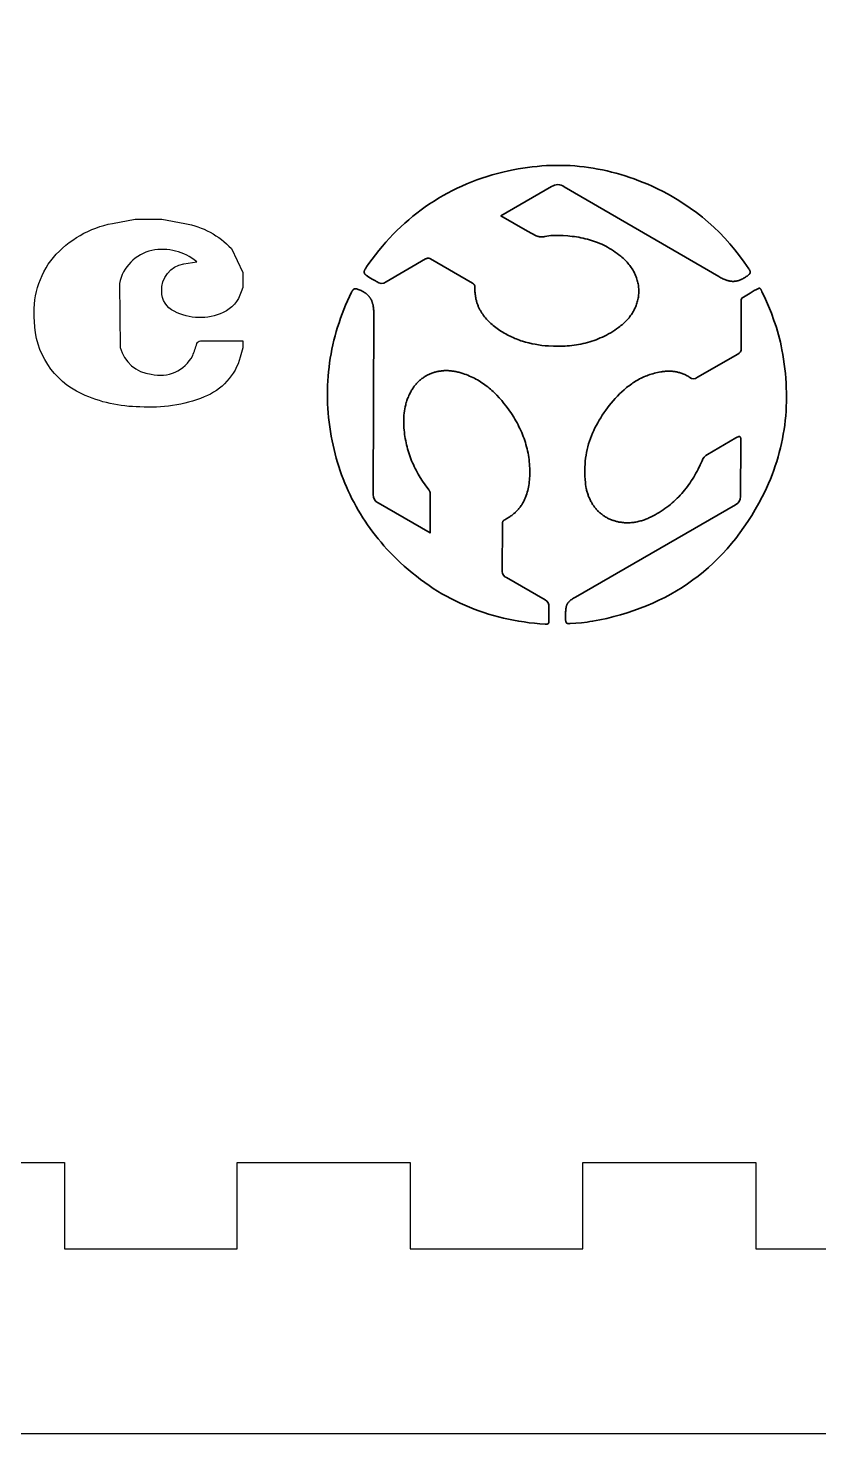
# Model space of a CAD drawing. Header units: millimetres. Extents: x 60913 to 63353, y 9976 to 12528.
# Drawn here: x 61451.4 to 61542.9, y 9976.5 to 10139.1 of the extents above; entities that cross this region are included whole.
import ezdxf

# ---------------------------------------------------------------- set-up
doc = ezdxf.new("R2010")
doc.units = ezdxf.units.MM
doc.header["$MEASUREMENT"] = 0
for name, color, linetype, true_color in [('CUT', 5, 'Continuous', 0x0000ff), ('Default', 178, 'Continuous', 0x000000), ('ENGRAVE', 1, 'Continuous', 0xff0000)]:
    doc.layers.add(name, color=color, linetype=linetype, true_color=true_color)

msp = doc.modelspace()

# ---------------------------------------------------------------- linework, layer by layer
at = {"layer": 'CUT'}
msp.add_lwpolyline([(61315.58, 10007.88), (61335.58, 10007.88), (61335.58, 9997.88), (61355.58, 9997.88), (61355.58, 10007.88), (61375.58, 10007.88), (61375.58, 9997.88), (61395.58, 9997.88), (61395.58, 10007.88), (61415.58, 10007.88), (61415.58, 9997.88), (61435.58, 9997.88), (61435.58, 10007.88), (61455.58, 10007.88), (61455.58, 9997.88), (61475.58, 9997.88), (61475.58, 10007.88), (61495.58, 10007.88), (61495.58, 9997.88), (61515.58, 9997.88), (61515.58, 10007.88), (61535.58, 10007.88), (61535.58, 9997.88), (61555.58, 9997.88)], dxfattribs=at)
at = {"layer": 'Default'}
msp.add_lwpolyline([(63352.58, 11196.47), (63352.58, 9976.47), (60912.58, 9976.47), (60912.58, 11196.47)], close=True, dxfattribs=at)
at = {"layer": 'ENGRAVE', "lineweight": 35}
for points in [[(61503.09, 10109.1), (61503.09, 10108.89), (61503.09, 10108.8), (61503.09, 10108.7), (61503.09, 10108.6), (61503.1, 10108.5), (61503.11, 10108.41), (61503.12, 10108.31), (61503.13, 10108.22), (61503.14, 10108.13), (61503.15, 10108.04), (61503.17, 10107.95), (61503.19, 10107.86), (61503.2, 10107.77), (61503.22, 10107.68), (61503.25, 10107.59), (61503.27, 10107.51), (61503.29, 10107.42), (61503.32, 10107.33), (61503.35, 10107.25), (61503.38, 10107.17), (61503.41, 10107.09), (61503.44, 10107), (61503.47, 10106.92), (61503.51, 10106.84), (61503.55, 10106.76), (61503.58, 10106.69), (61503.62, 10106.61), (61503.66, 10106.53), (61503.71, 10106.45), (61503.79, 10106.3), (61503.89, 10106.16), (61503.98, 10106.01), (61504.09, 10105.87), (61504.19, 10105.73), (61504.31, 10105.6), (61504.42, 10105.46), (61504.54, 10105.33), (61504.67, 10105.2), (61504.8, 10105.08), (61504.93, 10104.96), (61505.07, 10104.83), (61505.21, 10104.72), (61505.36, 10104.6), (61505.5, 10104.48), (61505.66, 10104.37), (61505.81, 10104.26), (61505.97, 10104.15), (61506.14, 10104.04), (61506.31, 10103.94), (61506.47, 10103.84), (61506.64, 10103.74), (61506.81, 10103.65), (61506.98, 10103.56), (61507.16, 10103.47), (61507.33, 10103.39), (61507.5, 10103.31), (61507.68, 10103.23), (61507.86, 10103.16), (61508.04, 10103.09), (61508.22, 10103.03), (61508.4, 10102.96), (61508.58, 10102.9), (61508.95, 10102.79), (61509.32, 10102.7), (61509.69, 10102.61), (61510.07, 10102.54), (61510.45, 10102.48), (61510.83, 10102.42), (61511.22, 10102.38), (61511.61, 10102.35), (61512.16, 10102.33), (61512.7, 10102.32), (61512.97, 10102.32), (61513.24, 10102.33), (61513.51, 10102.34), (61513.77, 10102.36), (61514.04, 10102.38), (61514.3, 10102.41), (61514.56, 10102.44), (61514.82, 10102.48), (61515.08, 10102.52), (61515.34, 10102.57), (61515.6, 10102.62), (61515.85, 10102.68), (61516.11, 10102.75), (61516.36, 10102.82), (61516.61, 10102.9), (61516.86, 10102.98), (61517.1, 10103.07), (61517.35, 10103.17), (61517.59, 10103.27), (61517.84, 10103.38), (61518.08, 10103.49), (61518.32, 10103.61), (61518.55, 10103.74), (61518.79, 10103.88), (61519.02, 10104.02), (61519.25, 10104.17), (61519.48, 10104.32), (61519.71, 10104.49), (61519.85, 10104.59), (61519.98, 10104.7), (61520.11, 10104.81), (61520.24, 10104.92), (61520.36, 10105.03), (61520.48, 10105.15), (61520.59, 10105.26), (61520.7, 10105.38), (61520.81, 10105.5), (61520.91, 10105.62), (61521, 10105.74), (61521.09, 10105.87), (61521.18, 10105.99), (61521.27, 10106.12), (61521.34, 10106.25), (61521.42, 10106.38), (61521.49, 10106.51), (61521.56, 10106.64), (61521.62, 10106.77), (61521.68, 10106.9), (61521.73, 10107.04), (61521.78, 10107.17), (61521.82, 10107.31), (61521.87, 10107.45), (61521.9, 10107.58), (61521.93, 10107.72), (61521.96, 10107.86), (61521.99, 10108), (61522.01, 10108.14), (61522.02, 10108.27), (61522.03, 10108.41), (61522.04, 10108.55), (61522.04, 10108.69), (61522.04, 10108.83), (61522.03, 10108.97), (61522.02, 10109.11), (61522, 10109.25), (61521.99, 10109.39), (61521.96, 10109.53), (61521.93, 10109.67), (61521.9, 10109.81), (61521.86, 10109.94), (61521.82, 10110.08), (61521.78, 10110.22), (61521.73, 10110.35), (61521.67, 10110.49), (61521.62, 10110.62), (61521.55, 10110.76), (61521.49, 10110.89), (61521.41, 10111.02), (61521.34, 10111.15), (61521.26, 10111.28), (61521.17, 10111.41), (61521.08, 10111.54), (61520.99, 10111.66), (61520.89, 10111.79), (61520.79, 10111.91), (61520.69, 10112.03), (61520.58, 10112.15), (61520.46, 10112.27), (61520.34, 10112.39), (61520.22, 10112.5), (61520.09, 10112.62), (61519.96, 10112.73), (61519.75, 10112.9), (61519.53, 10113.06), (61519.32, 10113.21), (61519.1, 10113.36), (61518.88, 10113.5), (61518.66, 10113.63), (61518.43, 10113.76), (61518.21, 10113.88), (61517.98, 10114), (61517.75, 10114.11), (61517.52, 10114.21), (61517.28, 10114.3), (61517.05, 10114.39), (61516.81, 10114.48), (61516.57, 10114.56), (61516.33, 10114.63), (61516.09, 10114.7), (61515.84, 10114.76), (61515.6, 10114.82), (61515.35, 10114.87), (61515.1, 10114.92), (61514.85, 10114.96), (61514.59, 10115), (61514.34, 10115.03), (61514.08, 10115.06), (61513.83, 10115.08), (61513.31, 10115.12), (61512.79, 10115.14), (61512.26, 10115.14), (61512.19, 10115.14), (61512.13, 10115.13), (61512.06, 10115.13), (61511.99, 10115.12), (61511.86, 10115.11), (61511.18, 10115.01), (61511.05, 10114.99), (61510.98, 10114.99), (61510.91, 10114.98), (61510.85, 10114.98), (61510.78, 10114.98), (61510.72, 10114.98), (61510.65, 10114.98), (61510.62, 10114.98), (61510.59, 10114.99), (61510.56, 10114.99), (61510.53, 10114.99), (61510.5, 10115), (61510.47, 10115), (61510.44, 10115.01), (61510.41, 10115.02), (61510.38, 10115.02), (61510.35, 10115.03), (61510.32, 10115.04), (61510.29, 10115.05), (61510.26, 10115.06), (61510.23, 10115.07), (61510.2, 10115.08), (61510.17, 10115.1), (61509.66, 10115.35), (61509.15, 10115.62), (61506.09, 10117.39), (61511.95, 10120.78, -0.324022), (61513.42, 10120.77), (61531.31, 10110.38), (61531.43, 10110.31), (61531.54, 10110.24), (61531.66, 10110.18), (61531.77, 10110.13), (61531.88, 10110.08), (61531.99, 10110.03), (61532.09, 10109.99), (61532.2, 10109.95), (61532.25, 10109.94), (61532.3, 10109.92), (61532.36, 10109.91), (61532.41, 10109.89), (61532.46, 10109.88), (61532.51, 10109.87), (61532.56, 10109.86), (61532.61, 10109.85), (61532.66, 10109.84), (61532.71, 10109.84), (61532.76, 10109.83), (61532.81, 10109.83), (61532.86, 10109.82), (61532.91, 10109.82), (61532.96, 10109.82), (61533, 10109.82), (61533.05, 10109.82), (61533.1, 10109.83), (61533.15, 10109.83), (61533.2, 10109.83), (61533.25, 10109.84), (61533.29, 10109.85), (61533.34, 10109.86), (61533.39, 10109.87), (61533.44, 10109.88), (61533.49, 10109.89), (61533.54, 10109.9), (61533.58, 10109.92), (61533.63, 10109.93), (61533.68, 10109.95), (61533.73, 10109.97), (61533.78, 10109.98), (61533.82, 10110), (61533.87, 10110.03), (61533.92, 10110.05), (61533.97, 10110.07), (61534.07, 10110.12), (61534.17, 10110.18), (61534.27, 10110.24), (61534.37, 10110.3), (61534.47, 10110.37), (61534.57, 10110.44), (61534.64, 10110.49), (61534.7, 10110.54), (61534.73, 10110.57), (61534.76, 10110.59), (61534.78, 10110.61), (61534.79, 10110.63), (61534.8, 10110.64), (61534.82, 10110.65), (61534.83, 10110.66), (61534.84, 10110.67), (61534.84, 10110.68), (61534.85, 10110.69), (61534.86, 10110.7), (61534.87, 10110.71), (61534.88, 10110.73), (61534.88, 10110.74), (61534.89, 10110.75), (61534.89, 10110.75), (61534.9, 10110.76), (61534.9, 10110.76), (61534.9, 10110.77), (61534.9, 10110.78), (61534.91, 10110.78), (61534.91, 10110.79), (61534.91, 10110.79), (61534.91, 10110.8), (61534.92, 10110.8), (61534.92, 10110.81), (61534.92, 10110.82), (61534.92, 10110.82), (61534.92, 10110.83), (61534.92, 10110.83), (61534.92, 10110.84), (61534.93, 10110.84), (61534.93, 10110.85), (61534.93, 10110.86), (61534.93, 10110.86), (61534.93, 10110.87), (61534.93, 10110.87), (61534.93, 10110.88), (61534.93, 10110.89), (61534.93, 10110.89), (61534.93, 10110.9), (61534.93, 10110.91), (61534.93, 10110.91), (61534.93, 10110.92), (61534.93, 10110.93), (61534.93, 10110.93), (61534.93, 10110.94), (61534.93, 10110.94), (61534.93, 10110.95), (61534.92, 10110.96), (61534.92, 10110.98), (61534.92, 10110.99), (61534.91, 10111.01), (61534.91, 10111.02), (61534.9, 10111.03), (61534.9, 10111.05), (61534.89, 10111.06), (61534.89, 10111.08), (61534.88, 10111.1), (61534.87, 10111.11), (61534.86, 10111.13), (61534.85, 10111.14), (61534.84, 10111.18), (61534.81, 10111.21), (61534.79, 10111.25), (61534.77, 10111.29), (61534.25, 10112.04), (61533.71, 10112.77), (61533.15, 10113.48), (61532.58, 10114.16), (61531.98, 10114.82), (61531.37, 10115.46), (61530.73, 10116.08), (61530.07, 10116.67), (61529.4, 10117.24), (61528.7, 10117.79), (61527.99, 10118.31), (61527.25, 10118.81), (61526.49, 10119.29), (61525.72, 10119.74), (61524.92, 10120.17), (61524.11, 10120.58), (61523.59, 10120.82), (61523.08, 10121.05), (61522.56, 10121.27), (61522.04, 10121.47), (61521.52, 10121.67), (61521, 10121.85), (61520.48, 10122.03), (61519.95, 10122.19), (61519.43, 10122.34), (61518.9, 10122.47), (61518.37, 10122.6), (61517.84, 10122.72), (61517.31, 10122.82), (61516.78, 10122.91), (61516.24, 10123), (61515.71, 10123.07), (61515.17, 10123.12), (61514.63, 10123.17), (61514.09, 10123.21), (61513.55, 10123.23), (61513.01, 10123.24), (61512.46, 10123.24), (61511.92, 10123.23), (61511.37, 10123.21), (61510.82, 10123.18), (61510.27, 10123.13), (61509.72, 10123.07), (61509.17, 10123), (61508.62, 10122.92), (61508.07, 10122.83), (61507.51, 10122.72), (61506.95, 10122.61), (61506.32, 10122.46), (61505.7, 10122.3), (61505.09, 10122.13), (61504.48, 10121.95), (61503.88, 10121.76), (61503.29, 10121.55), (61502.71, 10121.33), (61502.14, 10121.09), (61501.57, 10120.85), (61501.01, 10120.59), (61500.47, 10120.32), (61499.92, 10120.04), (61499.39, 10119.75), (61498.87, 10119.44), (61498.35, 10119.12), (61497.84, 10118.79), (61497.34, 10118.45), (61496.85, 10118.1), (61496.36, 10117.73), (61495.89, 10117.35), (61495.42, 10116.96), (61494.96, 10116.56), (61494.51, 10116.14), (61494.06, 10115.71), (61493.63, 10115.28), (61493.2, 10114.82), (61492.78, 10114.36), (61492.37, 10113.89), (61491.96, 10113.4), (61491.57, 10112.9), (61491.18, 10112.39), (61490.8, 10111.87), (61490.54, 10111.51), (61490.49, 10111.43), (61490.45, 10111.36), (61490.41, 10111.29), (61490.39, 10111.26), (61490.37, 10111.23), (61490.36, 10111.2), (61490.34, 10111.17), (61490.33, 10111.14), (61490.32, 10111.11), (61490.3, 10111.09), (61490.3, 10111.07), (61490.3, 10111.06), (61490.29, 10111.05), (61490.29, 10111.03), (61490.28, 10111.02), (61490.28, 10111.01), (61490.28, 10111), (61490.28, 10110.98), (61490.27, 10110.97), (61490.27, 10110.96), (61490.27, 10110.95), (61490.27, 10110.94), (61490.27, 10110.93), (61490.27, 10110.91), (61490.27, 10110.9), (61490.27, 10110.89), (61490.27, 10110.88), (61490.27, 10110.87), (61490.27, 10110.86), (61490.27, 10110.85), (61490.27, 10110.84), (61490.28, 10110.83), (61490.28, 10110.82), (61490.28, 10110.81), (61490.29, 10110.8), (61490.29, 10110.79), (61490.29, 10110.77), (61490.3, 10110.76), (61490.3, 10110.75), (61490.31, 10110.74), (61490.31, 10110.73), (61490.32, 10110.72), (61490.32, 10110.71), (61490.33, 10110.7), (61490.34, 10110.69), (61490.35, 10110.68), (61490.35, 10110.67), (61490.36, 10110.66), (61490.37, 10110.65), (61490.38, 10110.64), (61490.39, 10110.63), (61490.4, 10110.62), (61490.42, 10110.6), (61490.44, 10110.58), (61490.46, 10110.56), (61490.49, 10110.54), (61490.51, 10110.52), (61490.54, 10110.5), (61490.6, 10110.45), (61490.67, 10110.41), (61490.82, 10110.31), (61491.2, 10110.08), (61491.26, 10110.04), (61491.51, 10109.91), (61491.57, 10109.87), (61491.6, 10109.85), (61491.63, 10109.83), (61491.66, 10109.81), (61491.68, 10109.79, 0.356168), (61492.82, 10109.78), (61497.38, 10112.41), (61497.42, 10112.43), (61497.44, 10112.44), (61497.46, 10112.45), (61497.48, 10112.46), (61497.5, 10112.46), (61497.51, 10112.47), (61497.52, 10112.48), (61497.53, 10112.48), (61497.54, 10112.48), (61497.55, 10112.49), (61497.56, 10112.49), (61497.57, 10112.49), (61497.58, 10112.49), (61497.59, 10112.5), (61497.6, 10112.5), (61497.61, 10112.5), (61497.62, 10112.5), (61497.63, 10112.5), (61497.64, 10112.5), (61497.66, 10112.5), (61497.67, 10112.5), (61497.68, 10112.5), (61497.69, 10112.5), (61497.7, 10112.5), (61497.71, 10112.5), (61497.72, 10112.5), (61497.73, 10112.5), (61497.74, 10112.5), (61497.75, 10112.5), (61497.77, 10112.49), (61497.78, 10112.49), (61497.79, 10112.49), (61497.8, 10112.49), (61497.81, 10112.48), (61497.83, 10112.48), (61497.84, 10112.47), (61497.85, 10112.47), (61497.86, 10112.46), (61497.88, 10112.46), (61497.89, 10112.45), (61497.9, 10112.44), (61497.91, 10112.44), (61497.93, 10112.43), (61497.94, 10112.42), (61502.79, 10109.61), (61502.81, 10109.6), (61502.83, 10109.59), (61502.85, 10109.58), (61502.86, 10109.56), (61502.88, 10109.55), (61502.9, 10109.54), (61502.91, 10109.53), (61502.93, 10109.51), (61502.94, 10109.5), (61502.96, 10109.49), (61502.96, 10109.48), (61502.97, 10109.47), (61502.98, 10109.46), (61502.98, 10109.46), (61502.99, 10109.45), (61502.99, 10109.44), (61503, 10109.43), (61503, 10109.43), (61503.01, 10109.42), (61503.02, 10109.41), (61503.02, 10109.4), (61503.03, 10109.39), (61503.03, 10109.38), (61503.04, 10109.38), (61503.04, 10109.37), (61503.04, 10109.36), (61503.05, 10109.35), (61503.05, 10109.34), (61503.06, 10109.33), (61503.06, 10109.32), (61503.06, 10109.31), (61503.07, 10109.3), (61503.07, 10109.29), (61503.07, 10109.28), (61503.07, 10109.27), (61503.08, 10109.26), (61503.08, 10109.25), (61503.08, 10109.24), (61503.08, 10109.23), (61503.09, 10109.22), (61503.09, 10109.21), (61503.09, 10109.19), (61503.09, 10109.18), (61503.09, 10109.17), (61503.09, 10109.16), (61503.09, 10109.15), (61503.09, 10109.12), (61503.09, 10109.1)], [(61497.9, 10085.27), (61497.9, 10080.71), (61491.89, 10084.19, -0.325606), (61491.32, 10085.16), (61491.37, 10106.06), (61491.38, 10106.2), (61491.37, 10106.33), (61491.37, 10106.45), (61491.36, 10106.58), (61491.35, 10106.7), (61491.34, 10106.81), (61491.32, 10106.93), (61491.3, 10107.04), (61491.29, 10107.09), (61491.28, 10107.14), (61491.27, 10107.19), (61491.25, 10107.24), (61491.24, 10107.3), (61491.22, 10107.35), (61491.21, 10107.39), (61491.19, 10107.44), (61491.17, 10107.49), (61491.16, 10107.54), (61491.14, 10107.58), (61491.12, 10107.63), (61491.09, 10107.67), (61491.07, 10107.72), (61491.05, 10107.76), (61491.03, 10107.8), (61491, 10107.84), (61490.97, 10107.89), (61490.95, 10107.93), (61490.92, 10107.97), (61490.89, 10108.01), (61490.86, 10108.04), (61490.83, 10108.08), (61490.8, 10108.12), (61490.76, 10108.16), (61490.73, 10108.19), (61490.69, 10108.23), (61490.66, 10108.26), (61490.62, 10108.3), (61490.58, 10108.33), (61490.54, 10108.36), (61490.5, 10108.4), (61490.46, 10108.43), (61490.41, 10108.46), (61490.37, 10108.49), (61490.32, 10108.52), (61490.28, 10108.55), (61490.23, 10108.58), (61490.18, 10108.61), (61490.13, 10108.64), (61490.02, 10108.69), (61489.91, 10108.75), (61489.8, 10108.8), (61489.68, 10108.85), (61489.59, 10108.88), (61489.55, 10108.9), (61489.51, 10108.91), (61489.47, 10108.92), (61489.44, 10108.93), (61489.4, 10108.94), (61489.38, 10108.95), (61489.37, 10108.95), (61489.35, 10108.95), (61489.34, 10108.95), (61489.32, 10108.96), (61489.31, 10108.96), (61489.29, 10108.96), (61489.28, 10108.96), (61489.26, 10108.96), (61489.25, 10108.96), (61489.23, 10108.96), (61489.22, 10108.96), (61489.21, 10108.96), (61489.2, 10108.96), (61489.19, 10108.96), (61489.19, 10108.96), (61489.18, 10108.96), (61489.17, 10108.95), (61489.17, 10108.95), (61489.16, 10108.95), (61489.16, 10108.95), (61489.15, 10108.95), (61489.14, 10108.95), (61489.14, 10108.94), (61489.13, 10108.94), (61489.12, 10108.94), (61489.12, 10108.94), (61489.11, 10108.93), (61489.11, 10108.93), (61489.1, 10108.93), (61489.1, 10108.93), (61489.09, 10108.92), (61489.08, 10108.92), (61489.08, 10108.92), (61489.07, 10108.91), (61489.07, 10108.91), (61489.06, 10108.91), (61489.06, 10108.9), (61489.05, 10108.9), (61489.05, 10108.9), (61489.04, 10108.89), (61489.03, 10108.88), (61489.02, 10108.87), (61489.01, 10108.87), (61489, 10108.86), (61488.99, 10108.84), (61488.98, 10108.83), (61488.97, 10108.82), (61488.96, 10108.81), (61488.95, 10108.8), (61488.94, 10108.78), (61488.93, 10108.77), (61488.92, 10108.76), (61488.91, 10108.74), (61488.89, 10108.71), (61488.87, 10108.67), (61488.85, 10108.64), (61488.83, 10108.6), (61488.81, 10108.56), (61488.57, 10108.06), (61488.34, 10107.56), (61488.12, 10107.06), (61487.92, 10106.56), (61487.72, 10106.05), (61487.54, 10105.55), (61487.36, 10105.04), (61487.2, 10104.53), (61487.04, 10104.02), (61486.9, 10103.51), (61486.77, 10103), (61486.65, 10102.49), (61486.54, 10101.97), (61486.44, 10101.45), (61486.35, 10100.93), (61486.27, 10100.41), (61486.2, 10099.89), (61486.14, 10099.37), (61486.09, 10098.85), (61486.06, 10098.32), (61486.03, 10097.79), (61486.02, 10097.26), (61486.01, 10096.73), (61486.02, 10096.2), (61486.04, 10095.67), (61486.07, 10095.13), (61486.11, 10094.6), (61486.15, 10094.06), (61486.22, 10093.52), (61486.29, 10092.98), (61486.37, 10092.44), (61486.46, 10091.9), (61486.56, 10091.39), (61486.67, 10090.88), (61486.78, 10090.37), (61486.91, 10089.87), (61487.04, 10089.37), (61487.18, 10088.88), (61487.33, 10088.4), (61487.49, 10087.91), (61487.66, 10087.44), (61487.84, 10086.96), (61488.03, 10086.49), (61488.22, 10086.03), (61488.43, 10085.57), (61488.64, 10085.12), (61488.86, 10084.67), (61489.1, 10084.22), (61489.34, 10083.78), (61489.58, 10083.34), (61489.84, 10082.91), (61490.11, 10082.48), (61490.38, 10082.06), (61490.67, 10081.64), (61490.96, 10081.23), (61491.26, 10080.82), (61491.57, 10080.42), (61491.89, 10080.02), (61492.22, 10079.63), (61492.56, 10079.24), (61492.9, 10078.85), (61493.26, 10078.47), (61493.62, 10078.1), (61493.99, 10077.73), (61494.44, 10077.3), (61494.9, 10076.88), (61495.36, 10076.47), (61495.83, 10076.08), (61496.31, 10075.7), (61496.79, 10075.33), (61497.27, 10074.97), (61497.77, 10074.63), (61498.26, 10074.3), (61498.76, 10073.98), (61499.27, 10073.68), (61499.79, 10073.38), (61500.31, 10073.11), (61500.83, 10072.84), (61501.36, 10072.58), (61501.9, 10072.34), (61502.44, 10072.11), (61502.99, 10071.89), (61503.54, 10071.69), (61504.1, 10071.5), (61504.66, 10071.32), (61505.23, 10071.15), (61505.8, 10071), (61506.38, 10070.85), (61506.97, 10070.72), (61507.56, 10070.61), (61508.15, 10070.5), (61508.76, 10070.41), (61509.36, 10070.33), (61509.97, 10070.26), (61510.59, 10070.2), (61511.22, 10070.16), (61511.25, 10070.16), (61511.28, 10070.15), (61511.31, 10070.15), (61511.33, 10070.16), (61511.36, 10070.16), (61511.37, 10070.16), (61511.38, 10070.16), (61511.4, 10070.16), (61511.41, 10070.16), (61511.42, 10070.16), (61511.43, 10070.17), (61511.44, 10070.17), (61511.45, 10070.17), (61511.46, 10070.17), (61511.47, 10070.18), (61511.48, 10070.18), (61511.49, 10070.18), (61511.5, 10070.19), (61511.5, 10070.19), (61511.51, 10070.19), (61511.51, 10070.19), (61511.51, 10070.2), (61511.52, 10070.2), (61511.52, 10070.2), (61511.53, 10070.2), (61511.53, 10070.2), (61511.53, 10070.21), (61511.54, 10070.21), (61511.54, 10070.21), (61511.54, 10070.21), (61511.55, 10070.22), (61511.55, 10070.22), (61511.55, 10070.22), (61511.56, 10070.23), (61511.56, 10070.23), (61511.56, 10070.23), (61511.57, 10070.23), (61511.57, 10070.24), (61511.57, 10070.24), (61511.58, 10070.24), (61511.58, 10070.25), (61511.58, 10070.25), (61511.58, 10070.25), (61511.59, 10070.26), (61511.59, 10070.26), (61511.59, 10070.26), (61511.6, 10070.27), (61511.6, 10070.27), (61511.6, 10070.28), (61511.6, 10070.28), (61511.6, 10070.28), (61511.61, 10070.29), (61511.61, 10070.29), (61511.61, 10070.3), (61511.62, 10070.3), (61511.62, 10070.31), (61511.62, 10070.32), (61511.63, 10070.33), (61511.63, 10070.34), (61511.63, 10070.35), (61511.63, 10070.36), (61511.64, 10070.37), (61511.64, 10070.38), (61511.64, 10070.39), (61511.64, 10070.4), (61511.64, 10070.42), (61511.65, 10070.43), (61511.65, 10070.44), (61511.65, 10070.45), (61511.65, 10070.48), (61511.65, 10070.51), (61511.65, 10070.53), (61511.65, 10070.56), (61511.65, 10072.13, 0.338918), (61511.19, 10072.98), (61506.75, 10075.54, -0.32172), (61506.25, 10076.24), (61506.26, 10081.73), (61506.26, 10081.78), (61506.26, 10081.8), (61506.26, 10081.82), (61506.27, 10081.84), (61506.27, 10081.86), (61506.27, 10081.88), (61506.28, 10081.9), (61506.28, 10081.92), (61506.28, 10081.94), (61506.29, 10081.95), (61506.29, 10081.96), (61506.29, 10081.97), (61506.29, 10081.98), (61506.3, 10081.99), (61506.3, 10082), (61506.3, 10082), (61506.31, 10082.01), (61506.31, 10082.02), (61506.32, 10082.03), (61506.32, 10082.04), (61506.32, 10082.05), (61506.33, 10082.06), (61506.33, 10082.06), (61506.34, 10082.07), (61506.34, 10082.08), (61506.35, 10082.09), (61506.35, 10082.1), (61506.36, 10082.1), (61506.37, 10082.11), (61506.37, 10082.12), (61506.38, 10082.13), (61506.39, 10082.14), (61506.39, 10082.14), (61506.4, 10082.15), (61506.41, 10082.16), (61506.42, 10082.17), (61506.42, 10082.17), (61506.43, 10082.18), (61506.44, 10082.19), (61506.45, 10082.19), (61506.46, 10082.2), (61506.47, 10082.21), (61506.48, 10082.21), (61506.49, 10082.22), (61506.5, 10082.23), (61506.51, 10082.23), (61506.52, 10082.24), (61506.54, 10082.25), (61506.65, 10082.31), (61506.76, 10082.37), (61506.86, 10082.43), (61506.96, 10082.49), (61507.06, 10082.55), (61507.15, 10082.61), (61507.25, 10082.68), (61507.34, 10082.74), (61507.42, 10082.81), (61507.51, 10082.88), (61507.59, 10082.95), (61507.68, 10083.02), (61507.75, 10083.09), (61507.83, 10083.16), (61507.91, 10083.24), (61507.98, 10083.31), (61508.05, 10083.39), (61508.12, 10083.47), (61508.18, 10083.55), (61508.25, 10083.63), (61508.31, 10083.71), (61508.37, 10083.79), (61508.43, 10083.87), (61508.49, 10083.96), (61508.54, 10084.04), (61508.59, 10084.13), (61508.64, 10084.21), (61508.69, 10084.3), (61508.74, 10084.39), (61508.78, 10084.48), (61508.83, 10084.57), (61508.87, 10084.66), (61508.91, 10084.75), (61508.95, 10084.85), (61508.98, 10084.94), (61509.02, 10085.03), (61509.08, 10085.22), (61509.14, 10085.42), (61509.19, 10085.62), (61509.24, 10085.82), (61509.28, 10086.02), (61509.32, 10086.22), (61509.35, 10086.43), (61509.37, 10086.64), (61509.39, 10086.85), (61509.41, 10087.06), (61509.42, 10087.28), (61509.43, 10087.49), (61509.43, 10087.71), (61509.43, 10087.93), (61509.42, 10088.19), (61509.41, 10088.45), (61509.4, 10088.7), (61509.37, 10088.96), (61509.34, 10089.21), (61509.31, 10089.46), (61509.27, 10089.71), (61509.23, 10089.96), (61509.18, 10090.2), (61509.12, 10090.44), (61509.06, 10090.69), (61508.99, 10090.93), (61508.92, 10091.16), (61508.85, 10091.4), (61508.77, 10091.63), (61508.68, 10091.87), (61508.59, 10092.1), (61508.5, 10092.33), (61508.4, 10092.56), (61508.29, 10092.78), (61508.18, 10093.01), (61508.07, 10093.23), (61507.95, 10093.45), (61507.83, 10093.67), (61507.7, 10093.89), (61507.57, 10094.11), (61507.3, 10094.54), (61507.01, 10094.96), (61506.7, 10095.37), (61506.44, 10095.7), (61506.18, 10096.03), (61505.9, 10096.34), (61505.62, 10096.64), (61505.33, 10096.93), (61505.18, 10097.07), (61505.03, 10097.21), (61504.87, 10097.34), (61504.72, 10097.48), (61504.56, 10097.6), (61504.4, 10097.73), (61504.23, 10097.85), (61504.07, 10097.97), (61503.9, 10098.08), (61503.73, 10098.2), (61503.56, 10098.3), (61503.38, 10098.41), (61503.2, 10098.51), (61503.02, 10098.61), (61502.83, 10098.7), (61502.65, 10098.79), (61502.46, 10098.87), (61502.26, 10098.95), (61502.07, 10099.03), (61501.87, 10099.1), (61501.67, 10099.17), (61501.46, 10099.23), (61501.34, 10099.27), (61501.23, 10099.3), (61501.11, 10099.33), (61501, 10099.35), (61500.88, 10099.38), (61500.77, 10099.4), (61500.65, 10099.42), (61500.54, 10099.44), (61500.43, 10099.45), (61500.32, 10099.46), (61500.2, 10099.47), (61500.09, 10099.48), (61499.98, 10099.49), (61499.87, 10099.49), (61499.76, 10099.49), (61499.65, 10099.49), (61499.54, 10099.49), (61499.44, 10099.48), (61499.33, 10099.47), (61499.22, 10099.46), (61499.12, 10099.45), (61499.01, 10099.44), (61498.91, 10099.42), (61498.81, 10099.4), (61498.71, 10099.38), (61498.6, 10099.36), (61498.5, 10099.33), (61498.4, 10099.3), (61498.31, 10099.27), (61498.21, 10099.24), (61498.11, 10099.21), (61498.02, 10099.17), (61497.92, 10099.13), (61497.83, 10099.09), (61497.74, 10099.05), (61497.64, 10099), (61497.55, 10098.96), (61497.46, 10098.91), (61497.38, 10098.86), (61497.29, 10098.8), (61497.2, 10098.75), (61497.12, 10098.69), (61497.04, 10098.63), (61496.95, 10098.57), (61496.87, 10098.51), (61496.79, 10098.44), (61496.71, 10098.38), (61496.64, 10098.31), (61496.56, 10098.24), (61496.49, 10098.16), (61496.41, 10098.09), (61496.34, 10098.01), (61496.27, 10097.93), (61496.2, 10097.85), (61496.14, 10097.77), (61496.07, 10097.68), (61496.01, 10097.6), (61495.94, 10097.51), (61495.88, 10097.42), (61495.82, 10097.32), (61495.76, 10097.23), (61495.71, 10097.13), (61495.65, 10097.04), (61495.6, 10096.94), (61495.54, 10096.82), (61495.49, 10096.71), (61495.44, 10096.6), (61495.39, 10096.48), (61495.34, 10096.37), (61495.29, 10096.25), (61495.25, 10096.14), (61495.21, 10096.02), (61495.17, 10095.9), (61495.14, 10095.79), (61495.1, 10095.67), (61495.07, 10095.55), (61495.04, 10095.43), (61495.01, 10095.31), (61494.97, 10095.07), (61494.93, 10094.83), (61494.89, 10094.59), (61494.87, 10094.35), (61494.85, 10094.1), (61494.84, 10093.86), (61494.84, 10093.61), (61494.84, 10093.36), (61494.85, 10093.12), (61494.87, 10092.86), (61494.89, 10092.61), (61494.92, 10092.36), (61494.95, 10092.12), (61494.98, 10091.87), (61495.02, 10091.63), (61495.07, 10091.39), (61495.12, 10091.15), (61495.17, 10090.91), (61495.23, 10090.67), (61495.29, 10090.44), (61495.36, 10090.2), (61495.43, 10089.97), (61495.51, 10089.74), (61495.59, 10089.51), (61495.67, 10089.29), (61495.76, 10089.06), (61495.86, 10088.84), (61495.96, 10088.62), (61496.06, 10088.4), (61496.17, 10088.18), (61496.28, 10087.96), (61496.39, 10087.74), (61496.51, 10087.53), (61496.76, 10087.11), (61497.03, 10086.69), (61497.31, 10086.28), (61497.74, 10085.71), (61497.77, 10085.67), (61497.79, 10085.64), (61497.8, 10085.62), (61497.81, 10085.6), (61497.82, 10085.58), (61497.83, 10085.56), (61497.84, 10085.55), (61497.85, 10085.53), (61497.86, 10085.51), (61497.86, 10085.49), (61497.87, 10085.47), (61497.88, 10085.45), (61497.88, 10085.43), (61497.89, 10085.42), (61497.89, 10085.41), (61497.89, 10085.4), (61497.89, 10085.39), (61497.89, 10085.37), (61497.9, 10085.36), (61497.9, 10085.35), (61497.9, 10085.34), (61497.9, 10085.33), (61497.9, 10085.32), (61497.9, 10085.31), (61497.9, 10085.3), (61497.9, 10085.28), (61497.9, 10085.27)], [(61533.89, 10107.47), (61533.89, 10104.78), (61533.87, 10104.78), (61533.88, 10102.09, -0.328612), (61533.49, 10101.4), (61528.83, 10098.72, -0.347564), (61527.94, 10098.71), (61527.84, 10098.78), (61527.74, 10098.84), (61527.65, 10098.89), (61527.55, 10098.94), (61527.45, 10099), (61527.35, 10099.04), (61527.25, 10099.09), (61527.15, 10099.13), (61527.05, 10099.17), (61526.95, 10099.2), (61526.84, 10099.24), (61526.74, 10099.27), (61526.64, 10099.29), (61526.53, 10099.32), (61526.43, 10099.34), (61526.32, 10099.36), (61526.22, 10099.38), (61526.11, 10099.39), (61526, 10099.41), (61525.9, 10099.42), (61525.79, 10099.42), (61525.68, 10099.43), (61525.57, 10099.43), (61525.46, 10099.43), (61525.36, 10099.43), (61525.25, 10099.42), (61525.14, 10099.42), (61525.03, 10099.41), (61524.91, 10099.4), (61524.8, 10099.38), (61524.69, 10099.37), (61524.58, 10099.35), (61524.39, 10099.32), (61524.21, 10099.28), (61524.02, 10099.24), (61523.84, 10099.19), (61523.66, 10099.14), (61523.49, 10099.09), (61523.31, 10099.03), (61523.14, 10098.97), (61522.97, 10098.91), (61522.8, 10098.84), (61522.63, 10098.77), (61522.47, 10098.69), (61522.3, 10098.61), (61522.14, 10098.53), (61521.98, 10098.44), (61521.83, 10098.35), (61521.67, 10098.26), (61521.52, 10098.17), (61521.37, 10098.07), (61521.22, 10097.97), (61521.07, 10097.86), (61520.92, 10097.75), (61520.78, 10097.64), (61520.63, 10097.53), (61520.49, 10097.41), (61520.35, 10097.29), (61520.08, 10097.04), (61519.82, 10096.79), (61519.56, 10096.52), (61519.31, 10096.25), (61519.08, 10095.99), (61518.85, 10095.72), (61518.63, 10095.45), (61518.41, 10095.17), (61518.21, 10094.9), (61518.01, 10094.62), (61517.82, 10094.33), (61517.63, 10094.05), (61517.45, 10093.76), (61517.29, 10093.46), (61517.13, 10093.17), (61516.97, 10092.87), (61516.83, 10092.57), (61516.7, 10092.26), (61516.57, 10091.96), (61516.45, 10091.65), (61516.34, 10091.33), (61516.24, 10091.01), (61516.15, 10090.69), (61516.07, 10090.37), (61516, 10090.04), (61515.94, 10089.71), (61515.89, 10089.37), (61515.85, 10089.03), (61515.82, 10088.69), (61515.8, 10088.34), (61515.79, 10087.99), (61515.79, 10087.64), (61515.8, 10087.28), (61515.82, 10086.91), (61515.86, 10086.55), (61515.89, 10086.32), (61515.92, 10086.09), (61515.96, 10085.87), (61515.99, 10085.76), (61516.01, 10085.66), (61516.04, 10085.55), (61516.07, 10085.44), (61516.1, 10085.34), (61516.13, 10085.24), (61516.17, 10085.14), (61516.2, 10085.04), (61516.24, 10084.94), (61516.28, 10084.84), (61516.32, 10084.74), (61516.36, 10084.65), (61516.41, 10084.55), (61516.45, 10084.46), (61516.5, 10084.37), (61516.55, 10084.28), (61516.6, 10084.19), (61516.65, 10084.11), (61516.7, 10084.02), (61516.76, 10083.94), (61516.82, 10083.86), (61516.87, 10083.78), (61516.93, 10083.7), (61516.99, 10083.62), (61517.06, 10083.54), (61517.12, 10083.47), (61517.19, 10083.39), (61517.25, 10083.32), (61517.32, 10083.25), (61517.39, 10083.18), (61517.46, 10083.12), (61517.53, 10083.05), (61517.61, 10082.99), (61517.68, 10082.93), (61517.76, 10082.87), (61517.84, 10082.81), (61517.92, 10082.75), (61518, 10082.69), (61518.08, 10082.64), (61518.16, 10082.59), (61518.24, 10082.54), (61518.33, 10082.49), (61518.42, 10082.44), (61518.5, 10082.4), (61518.59, 10082.36), (61518.68, 10082.31), (61518.77, 10082.28), (61518.87, 10082.24), (61518.96, 10082.2), (61519.06, 10082.17), (61519.15, 10082.14), (61519.25, 10082.11), (61519.35, 10082.08), (61519.45, 10082.05), (61519.55, 10082.03), (61519.65, 10082.01), (61519.75, 10081.98), (61519.85, 10081.97), (61519.99, 10081.95), (61520.13, 10081.93), (61520.26, 10081.91), (61520.4, 10081.9), (61520.53, 10081.9), (61520.66, 10081.89), (61520.8, 10081.89), (61520.93, 10081.9), (61521.06, 10081.9), (61521.19, 10081.91), (61521.32, 10081.93), (61521.45, 10081.94), (61521.58, 10081.96), (61521.71, 10081.98), (61521.84, 10082.01), (61521.97, 10082.03), (61522.09, 10082.06), (61522.22, 10082.1), (61522.35, 10082.13), (61522.47, 10082.17), (61522.6, 10082.21), (61522.72, 10082.25), (61522.85, 10082.3), (61522.97, 10082.35), (61523.09, 10082.4), (61523.21, 10082.45), (61523.46, 10082.56), (61523.7, 10082.68), (61523.94, 10082.81), (61524.17, 10082.95), (61524.41, 10083.09), (61524.63, 10083.23), (61524.86, 10083.38), (61525.07, 10083.54), (61525.29, 10083.69), (61525.5, 10083.85), (61525.7, 10084.02), (61525.9, 10084.19), (61526.1, 10084.36), (61526.29, 10084.54), (61526.47, 10084.72), (61526.66, 10084.9), (61526.83, 10085.09), (61527.01, 10085.28), (61527.18, 10085.48), (61527.34, 10085.68), (61527.51, 10085.88), (61527.66, 10086.09), (61527.82, 10086.3), (61527.97, 10086.51), (61528.11, 10086.73), (61528.25, 10086.95), (61528.39, 10087.17), (61528.52, 10087.4), (61528.65, 10087.63), (61528.78, 10087.86), (61528.9, 10088.1), (61529.14, 10088.58), (61529.36, 10089.07, -0.178441), (61529.98, 10089.8), (61533.28, 10091.71), (61533.36, 10091.76), (61533.4, 10091.78), (61533.43, 10091.8), (61533.47, 10091.81), (61533.5, 10091.83), (61533.52, 10091.84), (61533.53, 10091.84), (61533.55, 10091.85), (61533.56, 10091.85), (61533.57, 10091.86), (61533.59, 10091.86), (61533.6, 10091.86), (61533.61, 10091.87), (61533.61, 10091.87), (61533.62, 10091.87), (61533.63, 10091.87), (61533.63, 10091.87), (61533.64, 10091.87), (61533.64, 10091.87), (61533.65, 10091.87), (61533.66, 10091.87), (61533.66, 10091.87), (61533.67, 10091.87), (61533.67, 10091.87), (61533.68, 10091.87), (61533.68, 10091.87), (61533.69, 10091.87), (61533.69, 10091.87), (61533.7, 10091.87), (61533.7, 10091.87), (61533.71, 10091.87), (61533.71, 10091.87), (61533.71, 10091.87), (61533.71, 10091.87), (61533.72, 10091.87), (61533.72, 10091.86), (61533.72, 10091.86), (61533.72, 10091.86), (61533.72, 10091.86), (61533.73, 10091.86), (61533.73, 10091.86), (61533.73, 10091.86), (61533.73, 10091.86), (61533.73, 10091.86), (61533.74, 10091.86), (61533.74, 10091.85), (61533.74, 10091.85), (61533.74, 10091.85), (61533.74, 10091.85), (61533.75, 10091.85), (61533.75, 10091.85), (61533.75, 10091.85), (61533.75, 10091.85), (61533.75, 10091.84), (61533.76, 10091.84), (61533.76, 10091.84), (61533.76, 10091.84), (61533.76, 10091.84), (61533.76, 10091.84), (61533.77, 10091.83), (61533.77, 10091.83), (61533.77, 10091.83), (61533.78, 10091.82), (61533.78, 10091.82), (61533.78, 10091.81), (61533.78, 10091.81), (61533.79, 10091.81), (61533.79, 10091.8), (61533.79, 10091.8), (61533.8, 10091.79), (61533.8, 10091.79), (61533.8, 10091.78), (61533.8, 10091.78), (61533.81, 10091.77), (61533.81, 10091.76), (61533.81, 10091.76), (61533.81, 10091.75), (61533.81, 10091.75), (61533.82, 10091.73), (61533.82, 10091.72), (61533.82, 10091.7), (61533.83, 10091.69), (61533.83, 10091.67), (61533.83, 10091.66), (61533.84, 10091.64), (61533.84, 10091.61), (61533.84, 10091.57), (61533.84, 10091.53), (61533.85, 10091.48), (61533.85, 10091.39), (61533.8, 10084.94, -0.32458), (61533.23, 10083.98), (61514.7, 10073.29), (61514.47, 10073.15), (61514.37, 10073.08), (61514.28, 10073.02), (61514.19, 10072.96), (61514.15, 10072.92), (61514.11, 10072.89), (61514.07, 10072.86), (61514.04, 10072.83), (61514.01, 10072.8), (61513.97, 10072.77), (61513.94, 10072.74), (61513.92, 10072.71), (61513.89, 10072.68), (61513.86, 10072.65), (61513.85, 10072.63), (61513.84, 10072.61), (61513.83, 10072.6), (61513.82, 10072.58), (61513.8, 10072.56), (61513.79, 10072.55), (61513.78, 10072.53), (61513.77, 10072.51), (61513.76, 10072.5), (61513.75, 10072.48), (61513.75, 10072.46), (61513.74, 10072.44), (61513.73, 10072.43), (61513.72, 10072.41), (61513.71, 10072.37), (61513.69, 10072.33), (61513.68, 10072.29), (61513.67, 10072.25), (61513.65, 10072.21), (61513.64, 10072.17), (61513.64, 10072.12), (61513.63, 10072.08), (61513.62, 10072.03), (61513.61, 10071.98), (61513.61, 10071.93), (61513.6, 10071.82), (61513.59, 10071.71), (61513.58, 10071.59), (61513.58, 10071.32), (61513.58, 10070.67), (61513.58, 10070.63), (61513.58, 10070.6), (61513.59, 10070.56), (61513.59, 10070.53), (61513.59, 10070.51), (61513.59, 10070.5), (61513.6, 10070.48), (61513.6, 10070.47), (61513.6, 10070.46), (61513.61, 10070.44), (61513.61, 10070.43), (61513.61, 10070.42), (61513.62, 10070.41), (61513.62, 10070.4), (61513.63, 10070.39), (61513.63, 10070.37), (61513.63, 10070.36), (61513.64, 10070.36), (61513.64, 10070.35), (61513.64, 10070.35), (61513.64, 10070.35), (61513.65, 10070.34), (61513.65, 10070.34), (61513.65, 10070.33), (61513.66, 10070.33), (61513.66, 10070.32), (61513.66, 10070.32), (61513.67, 10070.32), (61513.67, 10070.31), (61513.67, 10070.31), (61513.67, 10070.3), (61513.68, 10070.3), (61513.68, 10070.3), (61513.69, 10070.29), (61513.69, 10070.29), (61513.69, 10070.29), (61513.7, 10070.28), (61513.7, 10070.28), (61513.7, 10070.28), (61513.71, 10070.27), (61513.71, 10070.27), (61513.72, 10070.27), (61513.72, 10070.27), (61513.72, 10070.26), (61513.73, 10070.26), (61513.73, 10070.26), (61513.74, 10070.26), (61513.74, 10070.25), (61513.74, 10070.25), (61513.75, 10070.25), (61513.75, 10070.25), (61513.76, 10070.25), (61513.76, 10070.24), (61513.77, 10070.24), (61513.78, 10070.24), (61513.79, 10070.23), (61513.8, 10070.23), (61513.81, 10070.23), (61513.83, 10070.23), (61513.84, 10070.22), (61513.85, 10070.22), (61513.86, 10070.22), (61513.87, 10070.22), (61513.88, 10070.22), (61513.91, 10070.22), (61513.94, 10070.21), (61513.97, 10070.21), (61513.99, 10070.21), (61514.03, 10070.22), (61514.09, 10070.22), (61515.4, 10070.33), (61516.05, 10070.4), (61516.37, 10070.45), (61516.7, 10070.5), (61517.53, 10070.66), (61518.34, 10070.83), (61519.14, 10071.03), (61519.93, 10071.24), (61520.7, 10071.47), (61521.46, 10071.73), (61522.21, 10072), (61522.94, 10072.28), (61523.66, 10072.59), (61524.37, 10072.92), (61525.06, 10073.26), (61525.74, 10073.63), (61526.4, 10074.01), (61527.05, 10074.41), (61527.69, 10074.83), (61528.31, 10075.27), (61528.91, 10075.73), (61529.51, 10076.21), (61530.09, 10076.71), (61530.65, 10077.22), (61531.2, 10077.76), (61531.74, 10078.31), (61532.26, 10078.89), (61532.77, 10079.48), (61533.27, 10080.09), (61533.75, 10080.72), (61534.21, 10081.37), (61534.66, 10082.04), (61535.1, 10082.72), (61535.52, 10083.43), (61535.93, 10084.16), (61536.32, 10084.9), (61536.58, 10085.4), (61536.82, 10085.91), (61537.04, 10086.42), (61537.26, 10086.93), (61537.46, 10087.44), (61537.65, 10087.96), (61537.83, 10088.47), (61538, 10088.99), (61538.16, 10089.51), (61538.3, 10090.03), (61538.43, 10090.56), (61538.55, 10091.08), (61538.66, 10091.61), (61538.76, 10092.14), (61538.85, 10092.67), (61538.92, 10093.2), (61538.98, 10093.73), (61539.04, 10094.27), (61539.08, 10094.81), (61539.11, 10095.34), (61539.12, 10095.88), (61539.13, 10096.43), (61539.13, 10096.97), (61539.11, 10097.51), (61539.09, 10098.06), (61539.05, 10098.61), (61539, 10099.15), (61538.94, 10099.7), (61538.87, 10100.25), (61538.79, 10100.81), (61538.7, 10101.36), (61538.6, 10101.91), (61538.51, 10102.35), (61538.42, 10102.78), (61538.31, 10103.21), (61538.2, 10103.63), (61538.08, 10104.06), (61537.96, 10104.48), (61537.82, 10104.9), (61537.68, 10105.31), (61537.38, 10106.14), (61537.05, 10106.95), (61536.69, 10107.76), (61536.3, 10108.56), (61536.29, 10108.57), (61536.28, 10108.59), (61536.28, 10108.61), (61536.22, 10108.76), (61536.2, 10108.81), (61536.19, 10108.83), (61536.18, 10108.85), (61536.17, 10108.87), (61536.16, 10108.89), (61536.16, 10108.9), (61536.15, 10108.91), (61536.15, 10108.92), (61536.14, 10108.93), (61536.13, 10108.94), (61536.13, 10108.95), (61536.12, 10108.95), (61536.11, 10108.96), (61536.11, 10108.96), (61536.11, 10108.97), (61536.1, 10108.97), (61536.1, 10108.98), (61536.1, 10108.98), (61536.09, 10108.98), (61536.09, 10108.99), (61536.09, 10108.99), (61536.08, 10108.99), (61536.08, 10108.99), (61536.08, 10109), (61536.07, 10109), (61536.07, 10109), (61536.06, 10109), (61536.06, 10109.01), (61536.06, 10109.01), (61536.05, 10109.01), (61536.05, 10109.01), (61536.04, 10109.01), (61536.04, 10109.02), (61536.04, 10109.02), (61536.03, 10109.02), (61536.03, 10109.02), (61536.02, 10109.02), (61536.02, 10109.02), (61536.01, 10109.02), (61536.01, 10109.02), (61536, 10109.02), (61536, 10109.03), (61536, 10109.03), (61535.99, 10109.03), (61535.99, 10109.03), (61535.98, 10109.03), (61535.98, 10109.02), (61535.97, 10109.02), (61535.97, 10109.02), (61535.96, 10109.02), (61535.96, 10109.02), (61535.95, 10109.02), (61535.94, 10109.02), (61535.94, 10109.02), (61535.93, 10109.02), (61535.93, 10109.01), (61535.92, 10109.01), (61535.92, 10109.01), (61535.91, 10109.01), (61535.9, 10109.01), (61535.9, 10109), (61535.65, 10108.88), (61535.4, 10108.75), (61535.15, 10108.61), (61534.91, 10108.47), (61533.95, 10107.88, 0.163511), (61533.89, 10107.47)]]:
    msp.add_lwpolyline(points, format="xyb", dxfattribs=at)
at = {"layer": 'ENGRAVE'}
msp.add_lwpolyline([(61476.22, 10102.95), (61476.22, 10102.15), (61475.94, 10101.06, -0.235936), (61471.76, 10096.45, -0.113773), (61464.33, 10095.3, -0.107655), (61457.6, 10096.8, -0.288633), (61452.13, 10105.19, -0.200342), (61454.31, 10112.6, -0.16792), (61461.15, 10116.53), (61463.77, 10117), (61466.86, 10117), (61469.53, 10116.52, -0.161276), (61474.9, 10113.62), (61476.22, 10110.83), (61476.22, 10109.12), (61476.02, 10108.6, -0.21922), (61473.96, 10106.21, -0.230936), (61468.28, 10106.36, -0.295783), (61466.85, 10108.66, -0.388246), (61469.39, 10111.84), (61470.89, 10112.09, 0.228672), (61465.71, 10113.39, 0.299738), (61461.95, 10109.58), (61462.04, 10102.16, 0.312758), (61465.63, 10099.09, 0.345013), (61470.43, 10101.23, 0.016853), (61470.92, 10102.62, -0.22845), (61471.32, 10102.96), (61476.22, 10102.95)], format="xyb", dxfattribs=at)

doc.saveas('drawing.dxf')
